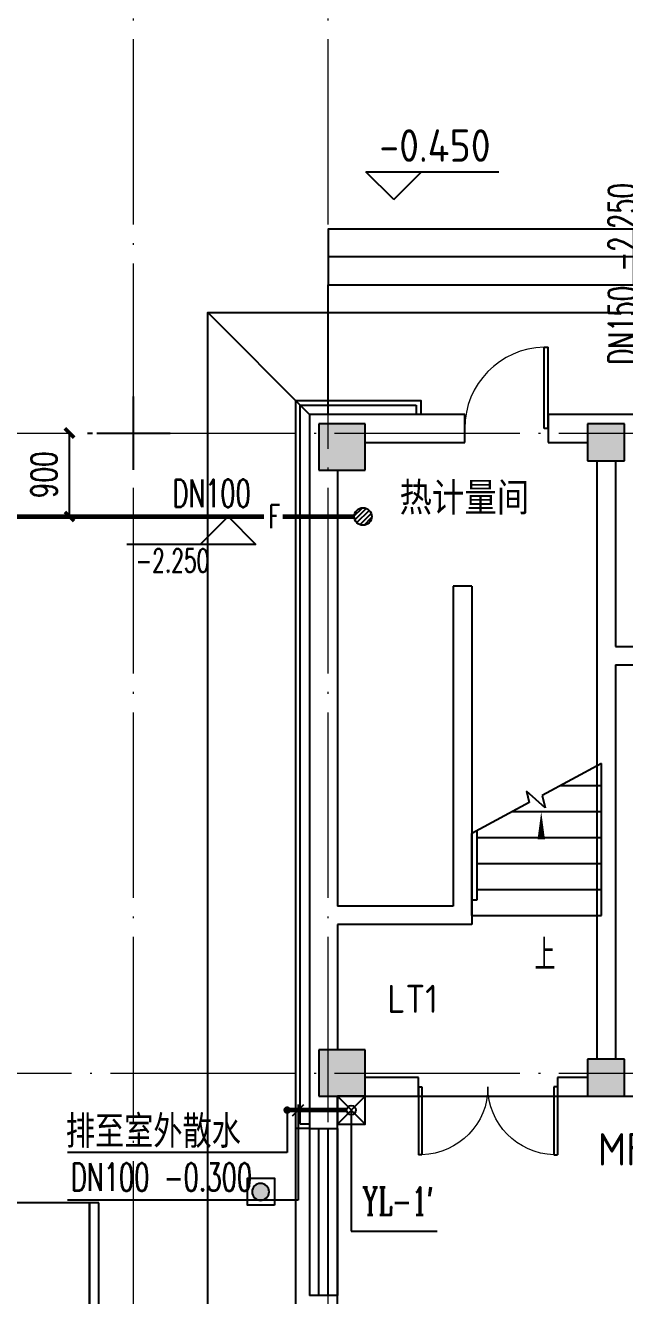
# Model space of a CAD drawing. Extents: x 1475400 to 1714963, y -629303 to -315532.
# Drawn here: x 1523491 to 1529958, y -375212 to -361517 of the extents above; entities that cross this region are included whole.
import ezdxf

# ---------------------------------------------------------------- set-up
doc = ezdxf.new("R2010")
doc.units = 0
doc.header["$LTSCALE"] = 1000
doc.linetypes.add('DOTE', pattern=[2.42, 2, -0.2, 0.02, -0.2])
for name, color, linetype in [('A-ANNO-IDEN', 3, 'Continuous'), ('A-ANNO-IDEN-LEVL', 3, 'Continuous'), ('A-ANNO-TXT', 7, 'Continuous'), ('A-FLOR-STRS', 140, 'Continuous'), ('COLUMN', 255, 'Continuous'), ('DOOR_FIRE', 4, 'Continuous'), ('E2-楼梯、坡道', 52, 'Continuous'), ('P-ANNO-DIMS', 4, 'Continuous'), ('P-ANNO-IDEN', 3, 'Continuous'), ('P-ANNO-LEVL', 3, 'Continuous'), ('P-DOMS-IDEN', 7, 'Continuous'), ('P-FIRE-IDEN', 1, 'Continuous'), ('P-FLDR', 7, 'Continuous'), ('P-RAIN-IDEN', 171, 'Continuous'), ('P-RAIN-VPIP', 7, 'Continuous'), ('P-WAST-IDEN', 21, 'Continuous'), ('PUB_HATCH', 8, 'Continuous'), ('PUB_TEXT', 7, 'Continuous'), ('WALL', 2, 'Continuous'), ('WINDOW', 4, 'Continuous'), ('建筑底图', 7, 'Continuous'), ('洁具', 253, 'Continuous'), ('防火分区', 255, 'Continuous')]:
    doc.layers.add(name, color=color, linetype=linetype)
for name, color, linetype, lineweight in [('DOTE', 8, 'DOTE', 9), ('P-RAIN-PIPE', 4, 'Continuous', 50), ('P-WAST-PIPE', 11, 'Continuous', 50)]:
    doc.layers.add(name, color=color, linetype=linetype, lineweight=lineweight)
doc.layers.add('定位矩形', color=6, linetype='Continuous', plot=False)
doc.styles.add('_TWT_DIM_ELE', font='SIMPLEX', dxfattribs={"width": 0.8, "height": 3.5, "bigfont": 'HZTXT'})
doc.styles.add('_TWT_PIPEDN', font='SIMPLEX', dxfattribs={"width": 0.8, "height": 2.5, "bigfont": 'HZTXT'})
doc.styles.add('_TWT_PIPETEXT', font='SIMPLEX', dxfattribs={"width": 0.8, "height": 2.5, "bigfont": 'HZTXT'})
doc.styles.add('_TWT_SERIAL', font='COMPLEX', dxfattribs={"width": 0.8, "height": 3, "bigfont": 'HZTXT'})
doc.styles.add('A_DIM', font='SIMPLEX', dxfattribs={"width": 0.7, "bigfont": 'HZ'})
doc.styles.add('A_DIM_T3', font='SIMPLEX', dxfattribs={"width": 0.7, "bigfont": 'HZ'})
doc.styles.add('HZ(TK)', font='geniso.shx', dxfattribs={"width": 0.9, "bigfont": 'hztxt.shx'})
doc.styles.get("Standard").update_dxf_attribs({"font": 'geniso.shx', "bigfont": 'hztxt.shx'})
doc.dimstyles.new('_TWT_ARCH&&100', dxfattribs={"dimtxt": 280, "dimasz": 100, "dimexe": 250, "dimexo": 300, "dimgap": 135, "dimtad": 1, "dimdec": 0, "dimzin": 0, "dimdsep": 46, "dimtxsty": 'A_DIM_T3', "dimblk": 'ARCHTICK', "dimcen": 0.09, "dimclrt": 7, "dimazin": 2, "dimtfac": 1, "dimtdec": 0, "dimtix": 1, "dimtmove": 2, "dimatfit": 3, "dimfxl": 1, "dimtolj": 1, "dimtzin": 0, "dimarcsym": 0})

# ---------------------------------------------------------------- blocks, each defined once
blk = doc.blocks.new('A$C2CDD3BEF')
at = {"layer": '防火分区'}
h = blk.add_hatch(color=6, dxfattribs=at)
h.dxf.hatch_style = 1
edge = h.paths.add_edge_path()
edge.add_arc((460, 446), 282, 0, 360)
at = {"layer": '防火分区', "color": 6}
blk.add_lwpolyline([(0, 0), (900, 0), (900, 900), (0, 900)], close=True, dxfattribs=at)
blk.add_circle((460, 446), 282, dxfattribs=at)
blk = doc.blocks.new('$WINLIB2D$00000001')
at = {"color": 0}
for points in [[(-0.5, 0.5), (-0.5, -0.5)], [(-0.5, 0.5), (0.5, 0.5)], [(0.5, -0.5), (0.5, 0.5)], [(0.5, 0.1667), (-0.5, 0.1667)], [(0.5, -0.1667), (-0.5, -0.1667)], [(-0.5, -0.5), (0.5, -0.5)]]:
    blk.add_lwpolyline(points, dxfattribs=at)
blk = doc.blocks.new('$DorLib2D$00000001')
for p, q in [((0.45, 0.975), (0.5, 0.975)), ((0.45, 0), (0.45, 0.975)), ((0.5, 0), (0.5, 0.975)), ((0.5, 0), (0.45, 0))]:
    blk.add_line(p, q)
at = {"lineweight": 13}
blk.add_arc((0.475, 0), 0.975, 91.4693, 180, dxfattribs=at)
blk = doc.blocks.new('$DorLib2D$00000002')
for p, q in [((-0.5, 0), (-0.5, 0.4875)), ((-0.475, 0.4875), (-0.5, 0.4875)), ((-0.475, 0), (-0.475, 0.4875)), ((0.475, 0), (0.475, 0.4875)), ((0.475, 0.4875), (0.5, 0.4875)), ((0.5, 0), (0.5, 0.4875)), ((-0.5, 0), (-0.475, 0)), ((0.5, 0), (0.475, 0))]:
    blk.add_line(p, q)
at = {"lineweight": 13}
for centre, start, end in [((-0.4875, 0), 0, 88.53072), ((0.4875, 0), 91.46928, 180)]:
    blk.add_arc(centre, 0.4875, start, end, dxfattribs=at)
blk = doc.blocks.new('sadsdfc')
at = {"layer": 'PUB_HATCH'}
for points in [[(865563.1, -284114.6), (865563.1, -283614.6), (865063.1, -283614.6), (865063.1, -284114.6)], [(868363.1, -284014.6), (868363.1, -283614.6), (867963.1, -283614.6), (867963.1, -284014.6)], [(865563.1, -290864.6), (865563.1, -290364.6), (865063.1, -290364.6), (865063.1, -290864.6)], [(868363.1, -290864.6), (868363.1, -290464.6), (867963.1, -290464.6), (867963.1, -290864.6)]]:
    blk.add_hatch(color=256, dxfattribs=at).paths.add_polyline_path(points)
for p, q in [((864963.1, -283514.6), (863863.1, -282414.6)), ((864863.1, -291164.6), (864863.1, -283414.6)), ((864863.1, -283414.6), (866113.1, -283414.6)), ((866113.1, -283414.6), (866113.1, -283514.6)), ((864963.1, -291164.6), (864863.1, -291164.6))]:
    blk.add_line(p, q)
for points in [[(863863.1, -297414.6), (863863.1, -297414.6), (863863.1, -297414.6), (863863.1, -297414.6), (863863.1, -282414.6), (879363.1, -282414.6)], [(864813.1, -297314.6), (864813.1, -283364.6), (866163.1, -283364.6), (866163.1, -283514.6)], [(864963.1, -291214.6), (864813.1, -291214.6)]]:
    blk.add_lwpolyline(points)
blk.add_lwpolyline([(864963.1, -291214.6), (864813.1, -291214.6), (864813.1, -283364.6), (866163.1, -283364.6), (866163.1, -283514.6), (864963.1, -283514.6)], close=True)
at = {"layer": 'A-ANNO-IDEN'}
blk.add_lwpolyline([(867463.1, -289055.7, 0, 0, 0), (867463.1, -287795.7, 0, 80, 0), (867463.1, -288095.7, 0, 0, 0)], format="xyseb", dxfattribs=at)
at = {"layer": 'A-ANNO-IDEN-LEVL'}
for p, q in [((865871.3, -281196.7), (865571.3, -280896.7)), ((865571.3, -280896.7), (867005.2, -280896.7)), ((865871.3, -281196.7), (866171.3, -280896.7))]:
    blk.add_line(p, q, dxfattribs=at)
at = {"layer": 'A-FLOR-STRS'}
for p, q in [((868113.1, -287278.5), (867474.7, -287622.5)), ((868113.1, -288915.7), (868113.1, -287278.5)), ((867505.8, -287753.9), (867304.9, -287575)), ((867304.9, -287575), (867334.1, -287698.3)), ((867672.9, -287515.7), (868113.1, -287515.7)), ((867334.1, -287698.3), (866713.1, -288032.9)), ((867474.7, -287622.5), (867505.8, -287753.9)), ((867153.3, -287795.7), (868113.1, -287795.7)), ((866773.1, -288745.7), (866773.1, -288000.5)), ((866713.1, -288745.7), (866713.1, -288032.9)), ((866713.1, -288745.7), (866713.1, -288032.9)), ((866773.1, -288075.7), (868113.1, -288075.7)), ((866773.1, -288355.7), (868113.1, -288355.7)), ((866773.1, -288635.7), (868113.1, -288635.7)), ((866713.1, -288915.7), (866713.1, -288745.7)), ((866713.1, -288745.7), (866773.1, -288745.7)), ((866713.1, -288915.7), (868113.1, -288915.7))]:
    blk.add_line(p, q, dxfattribs=at)
at = {"layer": 'COLUMN'}
for p, q in [((865563.1, -283614.6), (865063.1, -283614.6)), ((865063.1, -283614.6), (865063.1, -284114.6)), ((865563.1, -284114.6), (865563.1, -283614.6)), ((868363.1, -283614.6), (867963.1, -283614.6)), ((867963.1, -283614.6), (867963.1, -284014.6)), ((868363.1, -284014.6), (868363.1, -283614.6)), ((867963.1, -284014.6), (868363.1, -284014.6)), ((865063.1, -284114.6), (865563.1, -284114.6)), ((865563.1, -290364.6), (865063.1, -290364.6)), ((865063.1, -290364.6), (865063.1, -290864.6)), ((865563.1, -290864.6), (865563.1, -290364.6)), ((868363.1, -290464.6), (867963.1, -290464.6)), ((867963.1, -290464.6), (867963.1, -290864.6)), ((868363.1, -290864.6), (868363.1, -290464.6)), ((865063.1, -290864.6), (865563.1, -290864.6)), ((867963.1, -290864.6), (868363.1, -290864.6))]:
    blk.add_line(p, q, dxfattribs=at)
at = {"layer": 'DOTE'}
for p, q in [((863063.1, -322606.2), (863063.1, -276588.1)), ((865163.1, -322606.2), (865163.1, -276588.1)), ((857973.7, -283714.6), (908177.1, -283714.6)), ((857973.7, -290614.6), (908177.1, -290614.6))]:
    blk.add_line(p, q, dxfattribs=at)
at = {"layer": 'E2-楼梯、坡道'}
for points in [[(868463.1, -281814.6), (868463.1, -281514.6), (865163.1, -281514.6), (865163.1, -281814.6)], [(868463.1, -282114.6), (868463.1, -281814.6), (865163.1, -281814.6), (865163.1, -282114.6)], [(865163.1, -283514.6), (865163.1, -282114.6), (868463.1, -282114.6), (868463.1, -283514.6)]]:
    blk.add_lwpolyline(points, dxfattribs=at)
for points in [[(862588.1, -297414.6), (862588.1, -292014.6), (861088.1, -292014.6), (861088.1, -297414.6)], [(862688.1, -292014.6), (862588.1, -292014.6), (862588.1, -297414.6), (862688.1, -297414.6)]]:
    blk.add_lwpolyline(points, close=True, dxfattribs=at)
at = {"layer": 'WALL'}
for p, q in [((866638.1, -283514.6), (864963.1, -283514.6)), ((864963.1, -283514.6), (864963.1, -288914.6)), ((866638.1, -283814.6), (866638.1, -283514.6)), ((868263.1, -283514.6), (867538.1, -283514.6)), ((867538.1, -283514.6), (867538.1, -283814.6)), ((869063.1, -283514.6), (868263.1, -283514.6)), ((865563.1, -283814.6), (866638.1, -283814.6)), ((867538.1, -283814.6), (867963.1, -283814.6)), ((868063.1, -284014.6), (868063.1, -286114.6)), ((868263.1, -284014.6), (868263.1, -286014.6)), ((865263.1, -284114.6), (865263.1, -288814.6)), ((866513.1, -285364.6), (866513.1, -288814.6)), ((866713.1, -285364.6), (866513.1, -285364.6)), ((866713.1, -285364.6), (866713.1, -289014.6)), ((868263.1, -286014.6), (870313.1, -286014.6)), ((868063.1, -286114.6), (868063.1, -290464.6)), ((868263.1, -286214.6), (868263.1, -290464.6)), ((868263.1, -286214.6), (870213.1, -286214.6)), ((866513.1, -288814.6), (865263.1, -288814.6)), ((864963.1, -288914.6), (864963.1, -290789.6)), ((866713.1, -289014.6), (865263.1, -289014.6)), ((865263.1, -289014.6), (865263.1, -290364.6)), ((866138.1, -290664.6), (865563.1, -290664.6)), ((866138.1, -290864.6), (866138.1, -290664.6)), ((867963.1, -290664.6), (867638.1, -290664.6)), ((867638.1, -290664.6), (867638.1, -290864.6)), ((864963.1, -290789.6), (864963.1, -291214.6)), ((865263.1, -291214.6), (865263.1, -290864.6)), ((865563.1, -290864.6), (866138.1, -290864.6)), ((867638.1, -290864.6), (867963.1, -290864.6)), ((864963.1, -291214.6), (865263.1, -291214.6))]:
    blk.add_line(p, q, dxfattribs=at)
at = {"layer": '洁具'}
blk.add_lwpolyline([(885613.1, -283814.6), (885613.1, -318414.6), (872313.1, -318414.6), (872013.1, -318114.6), (872013.1, -311364.6), (865263.1, -311364.6), (865263.1, -290864.6), (872313.1, -290864.6), (872313.1, -283814.6)], close=True, dxfattribs=at)
at = {"layer": 'DOOR_FIRE', "xscale": 900, "yscale": 900, "zscale": 300}
blk.add_blockref('$DorLib2D$00000001', (867088.1, -283664.6), dxfattribs=at)
at = {"layer": 'DOOR_FIRE', "xscale": -1500, "yscale": 1500, "zscale": 200, "rotation": 180}
blk.add_blockref('$DorLib2D$00000002', (866888.1, -290764.6), dxfattribs=at)
at = {"layer": 'WINDOW', "xscale": -1800, "yscale": 300, "zscale": 1800, "rotation": 90}
blk.add_blockref('$WINLIB2D$00000001', (865113.1, -292114.6), dxfattribs=at)
at = {"layer": '防火分区', "xscale": -0.324, "yscale": 0.324, "zscale": 0.324}
blk.add_blockref('A$C2CDD3BEF', (864583, -292041.3), dxfattribs=at)
at = {"layer": 'A-ANNO-TXT', "color": 7}
blk.add_text('-0.450', height=350, dxfattribs=at).set_placement((865714.9, -280789.7))
at = {"layer": 'A-ANNO-TXT', "color": 7, "style": 'A_DIM', "width": 0.7}
blk.add_text('上', height=337.6, dxfattribs=at).set_placement((867390.2, -289510.7))
at = {"layer": 'PUB_TEXT'}
for s, height, p in [('热计量间', 350, (865933.6, -284593.5)), ('LT1', 302.47, (865801.2, -289966.1))]:
    blk.add_text(s, height=height, dxfattribs=at).set_placement(p)
blk = doc.blocks.new('$TwtSys$00000141')
for p, q in [((-94, 8), (-10, 92)), ((-94, 8), (-10, 92)), ((-87, -35), (35, 87)), ((-87, -35), (35, 87)), ((-66, -66), (66, 66)), ((-66, -66), (66, 66)), ((-32, -87), (88, 33)), ((-32, -87), (88, 33)), ((11, -92), (92, -11)), ((11, -92), (92, -11))]:
    blk.add_line(p, q)
blk.add_circle((0, 0), 94)
blk.add_circle((0, 0), 94)
blk = doc.blocks.new('_ArchTick')
at = {"color": 0, "linetype": 'ByBlock', "const_width": 0.4}
blk.add_lwpolyline([(-0.5, -0.5), (0.5, 0.5)], dxfattribs=at)
blk = doc.blocks.new('*D366')
at = {"layer": 'Defpoints', "color": 0, "transparency": 16777216}
for p in [(1523863, -365912), (1523967, -365912), (1523863, -366812)]:
    blk.add_point(p, dxfattribs=at)
at = {"layer": 'P-ANNO-DIMS', "color": 0, "lineweight": -2, "transparency": 16777216}
for p, q in [((1523967, -366812), (1523967, -365912)), ((1524163, -365912), (1524217, -365912)), ((1524163, -366812), (1524217, -366812))]:
    blk.add_line(p, q, dxfattribs=at)
at = {"layer": 'P-ANNO-DIMS', "color": 0, "lineweight": -2, "transparency": 16777216, "xscale": 100, "yscale": 100, "zscale": 100}
for p, rotation in [((1523967, -365912), 90), ((1523967, -366812), 270)]:
    blk.add_blockref('_ArchTick', p, dxfattribs=dict(at, rotation=rotation))
at = {"layer": 'P-ANNO-DIMS', "color": 7, "transparency": 16777216, "insert": (1523692, -366362), "char_height": 280, "attachment_point": 5, "rotation": 90, "style": 'A_DIM_T3'}
blk.add_mtext('\\A1;900', dxfattribs=at)

msp = doc.modelspace()

# ---------------------------------------------------------------- linework, layer by layer
at = {"color": 1}
for p, q in [((1524658.3, -366306.9), (1524658.3, -365517.6)), ((1524263.7, -365912.2), (1525053, -365912.2))]:
    msp.add_line(p, q, dxfattribs=at)
at = {"layer": 'P-ANNO-LEVL'}
for p, q in [((1525678.6, -366812.2), (1525378.6, -367112.2)), ((1525678.6, -366812.2), (1525978.6, -367112.2)), ((1525978.6, -367112.2), (1524584.8, -367112.2))]:
    msp.add_line(p, q, dxfattribs=at)
at = {"layer": 'P-RAIN-IDEN'}
for p, q in [((1526372.8, -373274.1), (1526496.6, -373150.3)), ((1526434.7, -373150.8), (1526434.7, -374184.4)), ((1526316, -373212.2), (1526316, -373669.4)), ((1527008.3, -373212.2), (1527008.3, -374519)), ((1526316, -373669.4), (1523945.9, -373669.4)), ((1526434.7, -374184.4), (1523945.9, -374184.4)), ((1527008.3, -374519), (1527935.4, -374519))]:
    msp.add_line(p, q, dxfattribs=at)
at = {"layer": 'P-RAIN-IDEN', "const_width": 40}
msp.add_lwpolyline([(1526316, -373192.2, 1), (1526316, -373232.2, 1)], format="xyb", close=True, dxfattribs=at)
at = {"layer": 'P-RAIN-PIPE', "const_width": 50}
msp.add_lwpolyline([(1526958.3, -373212.2), (1526316, -373212.2)], dxfattribs=at)
at = {"layer": 'P-RAIN-VPIP'}
msp.add_circle((1527008.3, -373212.2), 50, dxfattribs=at)
at = {"layer": 'P-WAST-PIPE', "const_width": 50}
for points in [[(1526067.6, -366812.2), (1523133.8, -366812.2)], [(1527040.9, -366812.2), (1526266.7, -366812.2)]]:
    msp.add_lwpolyline(points, dxfattribs=at)
at = {"layer": '定位矩形'}
for p, q in [((1526858.3, -373362.2), (1527158.3, -373062.2)), ((1526858.3, -373062.2), (1527158.3, -373362.2))]:
    msp.add_line(p, q, dxfattribs=at)
msp.add_lwpolyline([(1526858.3, -373362.2), (1527158.3, -373362.2), (1527158.3, -373062.2), (1526858.3, -373062.2)], close=True, dxfattribs=at)

# ---------------------------------------------------------------- block references
at = {"layer": 'P-FLDR'}
msp.add_blockref('$TwtSys$00000141', (1527134.9, -366812.2), dxfattribs=at)
at = {"layer": '建筑底图'}
msp.add_blockref('sadsdfc', (661595.2, -82197.6), dxfattribs=at)

# ---------------------------------------------------------------- texts
at = {"layer": 'P-ANNO-IDEN', "color": 7, "style": 'HZ(TK)', "width": 0.9}
msp.add_text('排至室外散水', height=350, dxfattribs=at).set_placement((1523927.1, -373619.3))
at = {"layer": 'P-ANNO-LEVL', "color": 7, "style": '_TWT_DIM_ELE', "width": 0.64}
msp.add_text('-2.250', height=250, dxfattribs=at).set_placement((1524680.6, -367412.2))
at = {"layer": 'P-DOMS-IDEN', "color": 7, "style": '_TWT_PIPEDN', "width": 0.64}
for s, p in [('-2.250', (1530084.5, -364172.4)), ('DN150', (1530084.5, -365174.3))]:
    msp.add_text(s, height=300, rotation=90, dxfattribs=at).set_placement(p)
at = {"layer": 'P-FIRE-IDEN'}
msp.add_text('MF/ABC4', height=350, dxfattribs=at).set_placement((1529669, -373810.4))
at = {"layer": 'P-RAIN-IDEN', "color": 7, "width": 0.64}
for s, style, p in [('DN100', '_TWT_PIPEDN', (1523981.9, -374084.4)), ('-0.300', '_TWT_PIPEDN', (1524983.8, -374084.4)), ("YL-1'", '_TWT_SERIAL', (1527125.7, -374341.8))]:
    msp.add_text(s, height=300, dxfattribs=dict(at, style=style)).set_placement(p)
at = {"layer": 'P-WAST-IDEN', "width": 0.64}
for s, height, style, p in [('DN100', 300, '_TWT_PIPEDN', (1525076.6, -366712.2)), ('F', 250, '_TWT_PIPETEXT', (1526117.6, -366937.2))]:
    msp.add_text(s, height=height, dxfattribs=dict(at, style=style)).set_placement(p)

# ---------------------------------------------------------------- dimensions: what is measured, and where the dimension line sits
at = {"layer": 'P-ANNO-DIMS'}
dim = msp.add_aligned_dim(p1=(1523862.6, -366812.2), p2=(1523862.6, -365912.2), distance=-104.6, dimstyle='_TWT_ARCH&&100', dxfattribs=at)
dim.commit()
dim.dimension.update_dxf_attribs({"geometry": '*D366', "text_midpoint": (1523692.2, -366362.2)})

doc.saveas('drawing.dxf')
